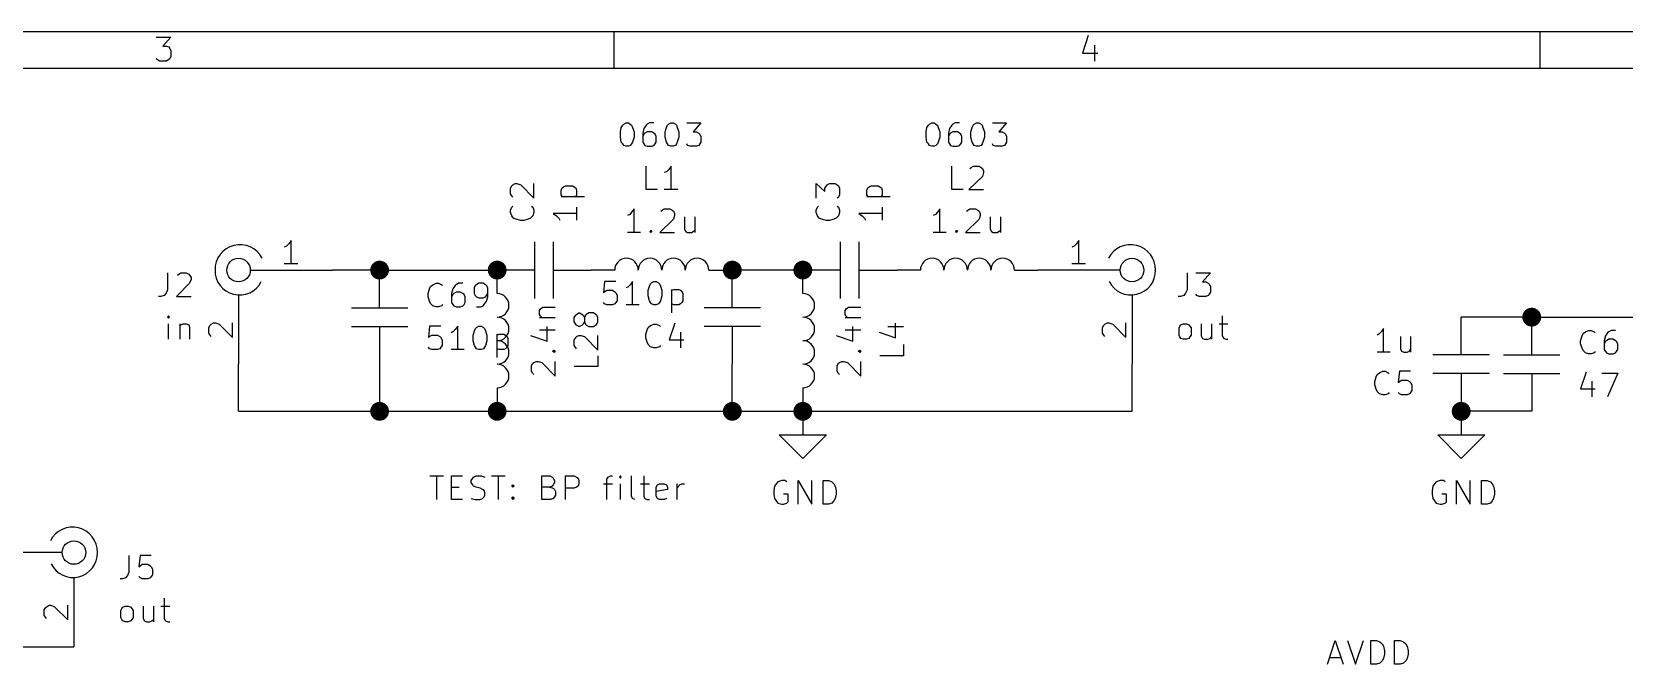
# Model space of a CAD drawing. Extents: x -2.2 to 11.3, y -7.9 to -0.4.
# Drawn here: x 5.06 to 8.447, y -1.737 to -0.394 of the extents above; entities that cross this region are included whole.
import ezdxf

# ---------------------------------------------------------------- set-up
doc = ezdxf.new("R2010")
doc.units = 0
doc.header["$MEASUREMENT"] = 0
for name, color, linetype in [('BLACK', 7, 'CONTINUOUS'), ('BLUE3', 171, 'CONTINUOUS'), ('CYAN2', 4, 'CONTINUOUS'), ('GREEN2', 3, 'CONTINUOUS'), ('RED2', 1, 'CONTINUOUS')]:
    doc.layers.add(name, color=color, linetype=linetype)

msp = doc.modelspace()

# ---------------------------------------------------------------- linework, layer by layer
at = {"layer": 'BLACK', "linetype": 'CONTINUOUS'}
for p, q in [((7.816, -1.737), (7.832, -1.687)), ((7.832, -1.687), (7.849, -1.737)), ((7.858, -1.687), (7.875, -1.737)), ((7.875, -1.737), (7.892, -1.687)), ((7.908, -1.737), (7.908, -1.687)), ((7.908, -1.687), (7.92, -1.687)), ((7.92, -1.687), (7.927, -1.69)), ((7.927, -1.69), (7.932, -1.694)), ((7.958, -1.737), (7.958, -1.687)), ((7.958, -1.687), (7.97, -1.687)), ((7.97, -1.687), (7.977, -1.69)), ((7.977, -1.69), (7.982, -1.694)), ((7.82, -1.723), (7.844, -1.723)), ((7.932, -1.694), (7.935, -1.699)), ((7.935, -1.725), (7.932, -1.73)), ((7.935, -1.699), (7.937, -1.709)), ((7.937, -1.716), (7.935, -1.725)), ((7.937, -1.709), (7.937, -1.716)), ((7.982, -1.694), (7.985, -1.699)), ((7.985, -1.725), (7.982, -1.73)), ((7.985, -1.699), (7.987, -1.709)), ((7.987, -1.716), (7.985, -1.725)), ((7.987, -1.709), (7.987, -1.716)), ((7.92, -1.737), (7.908, -1.737)), ((7.927, -1.735), (7.92, -1.737)), ((7.932, -1.73), (7.927, -1.735)), ((7.97, -1.737), (7.958, -1.737)), ((7.977, -1.735), (7.97, -1.737)), ((7.982, -1.73), (7.977, -1.735))]:
    msp.add_line(p, q, dxfattribs=at)
at = {"layer": 'BLUE3', "linetype": 'CONTINUOUS'}
for p, q in [((6.312, -0.606), (6.314, -0.597)), ((6.312, -0.618), (6.312, -0.606)), ((6.314, -0.597), (6.317, -0.592)), ((6.317, -0.592), (6.319, -0.59)), ((6.319, -0.59), (6.324, -0.587)), ((6.324, -0.587), (6.329, -0.587)), ((6.329, -0.587), (6.333, -0.59)), ((6.333, -0.59), (6.336, -0.592)), ((6.336, -0.592), (6.338, -0.597)), ((6.338, -0.597), (6.341, -0.606)), ((6.341, -0.606), (6.341, -0.618)), ((6.362, -0.599), (6.36, -0.609)), ((6.36, -0.609), (6.36, -0.628)), ((6.367, -0.592), (6.362, -0.599)), ((6.364, -0.609), (6.362, -0.611)), ((6.369, -0.606), (6.364, -0.609)), ((6.369, -0.59), (6.367, -0.592)), ((6.374, -0.587), (6.369, -0.59)), ((6.379, -0.606), (6.369, -0.606)), ((6.383, -0.587), (6.374, -0.587)), ((6.383, -0.609), (6.379, -0.606)), ((6.386, -0.611), (6.383, -0.609)), ((6.407, -0.606), (6.41, -0.597)), ((6.407, -0.618), (6.407, -0.606)), ((6.41, -0.597), (6.412, -0.592)), ((6.412, -0.592), (6.414, -0.59)), ((6.414, -0.59), (6.419, -0.587)), ((6.419, -0.587), (6.424, -0.587)), ((6.424, -0.587), (6.429, -0.59)), ((6.429, -0.59), (6.431, -0.592)), ((6.431, -0.592), (6.433, -0.597)), ((6.433, -0.597), (6.436, -0.606)), ((6.436, -0.606), (6.436, -0.618)), ((6.453, -0.587), (6.483, -0.587)), ((6.483, -0.587), (6.467, -0.606)), ((6.467, -0.606), (6.474, -0.606)), ((6.474, -0.606), (6.479, -0.609)), ((6.479, -0.609), (6.481, -0.611)), ((6.962, -0.606), (6.964, -0.597)), ((6.962, -0.618), (6.962, -0.606)), ((6.964, -0.597), (6.967, -0.592)), ((6.967, -0.592), (6.969, -0.59)), ((6.969, -0.59), (6.974, -0.587)), ((6.974, -0.587), (6.979, -0.587)), ((6.979, -0.587), (6.983, -0.59)), ((6.983, -0.59), (6.986, -0.592)), ((6.986, -0.592), (6.988, -0.597)), ((6.988, -0.597), (6.991, -0.606)), ((6.991, -0.606), (6.991, -0.618)), ((7.012, -0.599), (7.01, -0.609)), ((7.01, -0.609), (7.01, -0.628)), ((7.017, -0.592), (7.012, -0.599)), ((7.014, -0.609), (7.012, -0.611)), ((7.019, -0.606), (7.014, -0.609)), ((7.019, -0.59), (7.017, -0.592)), ((7.024, -0.587), (7.019, -0.59)), ((7.029, -0.606), (7.019, -0.606)), ((7.033, -0.587), (7.024, -0.587)), ((7.033, -0.609), (7.029, -0.606)), ((7.036, -0.611), (7.033, -0.609)), ((7.057, -0.606), (7.06, -0.597)), ((7.057, -0.618), (7.057, -0.606)), ((7.06, -0.597), (7.062, -0.592)), ((7.062, -0.592), (7.064, -0.59)), ((7.064, -0.59), (7.069, -0.587)), ((7.069, -0.587), (7.074, -0.587)), ((7.074, -0.587), (7.079, -0.59)), ((7.079, -0.59), (7.081, -0.592)), ((7.081, -0.592), (7.083, -0.597)), ((7.083, -0.597), (7.086, -0.606)), ((7.086, -0.606), (7.086, -0.618)), ((7.103, -0.587), (7.133, -0.587)), ((7.133, -0.587), (7.117, -0.606)), ((7.117, -0.606), (7.124, -0.606)), ((7.124, -0.606), (7.129, -0.609)), ((7.129, -0.609), (7.131, -0.611)), ((6.314, -0.628), (6.312, -0.618)), ((6.317, -0.632), (6.314, -0.628)), ((6.319, -0.635), (6.317, -0.632)), ((6.324, -0.637), (6.319, -0.635)), ((6.329, -0.637), (6.324, -0.637)), ((6.333, -0.635), (6.329, -0.637)), ((6.336, -0.632), (6.333, -0.635)), ((6.338, -0.628), (6.336, -0.632)), ((6.341, -0.618), (6.338, -0.628)), ((6.362, -0.611), (6.36, -0.616)), ((6.36, -0.628), (6.362, -0.632)), ((6.362, -0.632), (6.364, -0.635)), ((6.364, -0.635), (6.369, -0.637)), ((6.369, -0.637), (6.379, -0.637)), ((6.379, -0.637), (6.383, -0.635)), ((6.383, -0.635), (6.386, -0.632)), ((6.388, -0.616), (6.386, -0.611)), ((6.386, -0.632), (6.388, -0.628)), ((6.388, -0.628), (6.388, -0.616)), ((6.41, -0.628), (6.407, -0.618)), ((6.412, -0.632), (6.41, -0.628)), ((6.414, -0.635), (6.412, -0.632)), ((6.419, -0.637), (6.414, -0.635)), ((6.424, -0.637), (6.419, -0.637)), ((6.429, -0.635), (6.424, -0.637)), ((6.431, -0.632), (6.429, -0.635)), ((6.433, -0.628), (6.431, -0.632)), ((6.436, -0.618), (6.433, -0.628)), ((6.455, -0.635), (6.453, -0.632)), ((6.46, -0.637), (6.455, -0.635)), ((6.474, -0.637), (6.46, -0.637)), ((6.479, -0.635), (6.474, -0.637)), ((6.481, -0.632), (6.479, -0.635)), ((6.481, -0.611), (6.483, -0.616)), ((6.483, -0.628), (6.481, -0.632)), ((6.483, -0.616), (6.483, -0.628)), ((6.964, -0.628), (6.962, -0.618)), ((6.967, -0.632), (6.964, -0.628)), ((6.969, -0.635), (6.967, -0.632)), ((6.974, -0.637), (6.969, -0.635)), ((6.979, -0.637), (6.974, -0.637)), ((6.983, -0.635), (6.979, -0.637)), ((6.986, -0.632), (6.983, -0.635)), ((6.988, -0.628), (6.986, -0.632)), ((6.991, -0.618), (6.988, -0.628)), ((7.012, -0.611), (7.01, -0.616)), ((7.01, -0.628), (7.012, -0.632)), ((7.012, -0.632), (7.014, -0.635)), ((7.014, -0.635), (7.019, -0.637)), ((7.019, -0.637), (7.029, -0.637)), ((7.029, -0.637), (7.033, -0.635)), ((7.033, -0.635), (7.036, -0.632)), ((7.038, -0.616), (7.036, -0.611)), ((7.036, -0.632), (7.038, -0.628)), ((7.038, -0.628), (7.038, -0.616)), ((7.06, -0.628), (7.057, -0.618)), ((7.062, -0.632), (7.06, -0.628)), ((7.064, -0.635), (7.062, -0.632)), ((7.069, -0.637), (7.064, -0.635)), ((7.074, -0.637), (7.069, -0.637)), ((7.079, -0.635), (7.074, -0.637)), ((7.081, -0.632), (7.079, -0.635)), ((7.083, -0.628), (7.081, -0.632)), ((7.086, -0.618), (7.083, -0.628)), ((7.105, -0.635), (7.103, -0.632)), ((7.11, -0.637), (7.105, -0.635)), ((7.124, -0.637), (7.11, -0.637)), ((7.129, -0.635), (7.124, -0.637)), ((7.131, -0.632), (7.129, -0.635)), ((7.131, -0.611), (7.133, -0.616)), ((7.133, -0.628), (7.131, -0.632)), ((7.133, -0.616), (7.133, -0.628)), ((5.907, -1.337), (5.936, -1.337)), ((5.922, -1.387), (5.922, -1.337)), ((5.953, -1.387), (5.953, -1.337)), ((5.953, -1.337), (5.976, -1.337)), ((5.995, -1.347), (5.998, -1.342)), ((5.995, -1.351), (5.995, -1.347)), ((5.998, -1.356), (5.995, -1.351)), ((5.998, -1.342), (6, -1.34)), ((6, -1.34), (6.005, -1.337)), ((6.005, -1.337), (6.017, -1.337)), ((6.017, -1.337), (6.024, -1.34)), ((6.038, -1.337), (6.067, -1.337)), ((6.053, -1.387), (6.053, -1.337)), ((6.145, -1.387), (6.145, -1.337)), ((6.145, -1.337), (6.162, -1.337)), ((6.162, -1.337), (6.167, -1.34)), ((6.167, -1.34), (6.169, -1.342)), ((6.169, -1.342), (6.172, -1.347)), ((6.172, -1.351), (6.169, -1.356)), ((6.172, -1.347), (6.172, -1.351)), ((6.195, -1.387), (6.195, -1.337)), ((6.195, -1.337), (6.214, -1.337)), ((6.214, -1.337), (6.219, -1.34)), ((6.219, -1.34), (6.222, -1.342)), ((6.222, -1.342), (6.224, -1.347)), ((6.224, -1.354), (6.222, -1.359)), ((6.224, -1.347), (6.224, -1.354)), ((6.276, -1.354), (6.295, -1.354)), ((6.283, -1.344), (6.286, -1.34)), ((6.283, -1.387), (6.283, -1.344)), ((6.286, -1.34), (6.291, -1.337)), ((6.291, -1.337), (6.295, -1.337)), ((6.312, -1.337), (6.31, -1.34)), ((6.31, -1.34), (6.312, -1.342)), ((6.314, -1.34), (6.312, -1.337)), ((6.312, -1.337), (6.312, -1.342)), ((6.312, -1.342), (6.314, -1.34)), ((6.312, -1.387), (6.312, -1.354)), ((6.336, -1.38), (6.336, -1.337)), ((6.355, -1.354), (6.374, -1.354)), ((6.362, -1.337), (6.362, -1.38)), ((6.391, -1.356), (6.395, -1.354)), ((6.395, -1.354), (6.405, -1.354)), ((6.405, -1.354), (6.41, -1.356)), ((6.433, -1.387), (6.433, -1.354)), ((6.438, -1.356), (6.443, -1.354)), ((6.443, -1.354), (6.448, -1.354)), ((5.953, -1.361), (5.969, -1.361)), ((5.976, -1.387), (5.953, -1.387)), ((5.995, -1.385), (6.003, -1.387)), ((6, -1.359), (5.998, -1.356)), ((6.005, -1.361), (6, -1.359)), ((6.003, -1.387), (6.014, -1.387)), ((6.014, -1.363), (6.005, -1.361)), ((6.019, -1.366), (6.014, -1.363)), ((6.014, -1.387), (6.019, -1.385)), ((6.022, -1.368), (6.019, -1.366)), ((6.019, -1.385), (6.022, -1.382)), ((6.024, -1.373), (6.022, -1.368)), ((6.022, -1.382), (6.024, -1.378)), ((6.024, -1.378), (6.024, -1.373)), ((6.081, -1.359), (6.083, -1.356)), ((6.083, -1.361), (6.081, -1.359)), ((6.081, -1.385), (6.083, -1.382)), ((6.083, -1.387), (6.081, -1.385)), ((6.083, -1.356), (6.086, -1.359)), ((6.083, -1.356), (6.083, -1.361)), ((6.086, -1.359), (6.083, -1.361)), ((6.083, -1.382), (6.086, -1.385)), ((6.083, -1.382), (6.083, -1.387)), ((6.086, -1.385), (6.083, -1.387)), ((6.162, -1.361), (6.145, -1.361)), ((6.164, -1.387), (6.145, -1.387)), ((6.167, -1.359), (6.162, -1.361)), ((6.162, -1.361), (6.169, -1.363)), ((6.169, -1.385), (6.164, -1.387)), ((6.169, -1.356), (6.167, -1.359)), ((6.169, -1.363), (6.172, -1.366)), ((6.172, -1.382), (6.169, -1.385)), ((6.172, -1.366), (6.174, -1.37)), ((6.174, -1.378), (6.172, -1.382)), ((6.174, -1.37), (6.174, -1.378)), ((6.214, -1.363), (6.195, -1.363)), ((6.219, -1.361), (6.214, -1.363)), ((6.222, -1.359), (6.219, -1.361)), ((6.338, -1.385), (6.336, -1.38)), ((6.343, -1.387), (6.338, -1.385)), ((6.362, -1.38), (6.364, -1.385)), ((6.364, -1.385), (6.369, -1.387)), ((6.369, -1.387), (6.374, -1.387)), ((6.388, -1.361), (6.391, -1.356)), ((6.388, -1.38), (6.388, -1.361)), ((6.412, -1.366), (6.388, -1.37)), ((6.391, -1.385), (6.388, -1.38)), ((6.395, -1.387), (6.391, -1.385)), ((6.405, -1.387), (6.395, -1.387)), ((6.41, -1.385), (6.405, -1.387)), ((6.41, -1.356), (6.412, -1.361)), ((6.412, -1.361), (6.412, -1.366)), ((6.433, -1.363), (6.436, -1.359)), ((6.436, -1.359), (6.438, -1.356))]:
    msp.add_line(p, q, dxfattribs=at)
at = {"layer": 'CYAN2', "linetype": 'CONTINUOUS'}
for p, q in [((6.367, -0.729), (6.367, -0.679)), ((6.41, -0.691), (6.405, -0.693)), ((6.415, -0.686), (6.41, -0.691)), ((6.42, -0.679), (6.415, -0.686)), ((6.42, -0.729), (6.42, -0.679)), ((7.017, -0.729), (7.017, -0.679)), ((7.082, -0.701), (7.053, -0.729)), ((7.055, -0.684), (7.058, -0.682)), ((7.058, -0.682), (7.063, -0.679)), ((7.063, -0.679), (7.075, -0.679)), ((7.075, -0.679), (7.079, -0.682)), ((7.079, -0.682), (7.082, -0.684)), ((7.082, -0.684), (7.084, -0.689)), ((7.084, -0.693), (7.082, -0.701)), ((7.084, -0.689), (7.084, -0.693)), ((6.078, -0.726), (6.081, -0.721)), ((6.078, -0.738), (6.078, -0.726)), ((6.081, -0.742), (6.078, -0.738)), ((6.081, -0.721), (6.083, -0.719)), ((6.083, -0.745), (6.081, -0.742)), ((6.083, -0.719), (6.088, -0.716)), ((6.088, -0.716), (6.092, -0.716)), ((6.092, -0.716), (6.1, -0.719)), ((6.1, -0.719), (6.128, -0.747)), ((6.128, -0.747), (6.128, -0.716)), ((6.186, -0.73), (6.188, -0.725)), ((6.186, -0.74), (6.186, -0.73)), ((6.188, -0.744), (6.186, -0.74)), ((6.186, -0.744), (6.236, -0.744)), ((6.188, -0.725), (6.191, -0.723)), ((6.191, -0.723), (6.195, -0.721)), ((6.195, -0.721), (6.21, -0.721)), ((6.21, -0.721), (6.214, -0.723)), ((6.214, -0.723), (6.217, -0.725)), ((6.217, -0.725), (6.219, -0.73)), ((6.219, -0.74), (6.217, -0.744)), ((6.219, -0.73), (6.219, -0.74)), ((6.391, -0.729), (6.367, -0.729)), ((6.434, -0.729), (6.405, -0.729)), ((6.728, -0.747), (6.728, -0.716)), ((6.728, -0.716), (6.747, -0.733)), ((6.747, -0.726), (6.75, -0.721)), ((6.747, -0.733), (6.747, -0.726)), ((6.75, -0.721), (6.752, -0.719)), ((6.752, -0.719), (6.757, -0.716)), ((6.757, -0.716), (6.769, -0.716)), ((6.769, -0.716), (6.773, -0.719)), ((6.773, -0.719), (6.776, -0.721)), ((6.776, -0.721), (6.778, -0.726)), ((6.778, -0.74), (6.776, -0.745)), ((6.778, -0.726), (6.778, -0.74)), ((6.836, -0.73), (6.838, -0.725)), ((6.836, -0.74), (6.836, -0.73)), ((6.838, -0.744), (6.836, -0.74)), ((6.836, -0.744), (6.886, -0.744)), ((6.838, -0.725), (6.841, -0.723)), ((6.841, -0.723), (6.845, -0.721)), ((6.845, -0.721), (6.86, -0.721)), ((6.86, -0.721), (6.864, -0.723)), ((6.864, -0.723), (6.867, -0.725)), ((6.867, -0.725), (6.869, -0.73)), ((6.869, -0.74), (6.867, -0.744)), ((6.869, -0.73), (6.869, -0.74)), ((7.041, -0.729), (7.017, -0.729)), ((7.053, -0.729), (7.084, -0.729)), ((6.078, -0.773), (6.081, -0.766)), ((6.078, -0.778), (6.078, -0.773)), ((6.081, -0.785), (6.078, -0.778)), ((6.081, -0.766), (6.083, -0.764)), ((6.123, -0.764), (6.126, -0.766)), ((6.126, -0.766), (6.128, -0.773)), ((6.128, -0.778), (6.126, -0.785)), ((6.128, -0.773), (6.128, -0.778)), ((6.219, -0.766), (6.219, -0.794)), ((6.336, -0.777), (6.332, -0.782)), ((6.341, -0.77), (6.336, -0.777)), ((6.341, -0.82), (6.341, -0.77)), ((6.398, -0.775), (6.401, -0.773)), ((6.401, -0.773), (6.405, -0.77)), ((6.405, -0.77), (6.417, -0.77)), ((6.417, -0.77), (6.422, -0.773)), ((6.422, -0.773), (6.425, -0.775)), ((6.425, -0.775), (6.427, -0.78)), ((6.728, -0.773), (6.731, -0.766)), ((6.728, -0.778), (6.728, -0.773)), ((6.731, -0.785), (6.728, -0.778)), ((6.731, -0.766), (6.733, -0.764)), ((6.776, -0.745), (6.773, -0.747)), ((6.773, -0.764), (6.776, -0.766)), ((6.776, -0.766), (6.778, -0.773)), ((6.778, -0.778), (6.776, -0.785)), ((6.778, -0.773), (6.778, -0.778)), ((6.869, -0.766), (6.869, -0.794)), ((6.986, -0.777), (6.982, -0.782)), ((6.991, -0.77), (6.986, -0.777)), ((6.991, -0.82), (6.991, -0.77)), ((7.048, -0.775), (7.051, -0.773)), ((7.051, -0.773), (7.055, -0.77)), ((7.055, -0.77), (7.067, -0.77)), ((7.067, -0.77), (7.072, -0.773)), ((7.072, -0.773), (7.075, -0.775)), ((7.075, -0.775), (7.077, -0.78)), ((6.085, -0.79), (6.081, -0.785)), ((6.09, -0.792), (6.085, -0.79)), ((6.1, -0.795), (6.09, -0.792)), ((6.107, -0.795), (6.1, -0.795)), ((6.116, -0.792), (6.107, -0.795)), ((6.121, -0.79), (6.116, -0.792)), ((6.126, -0.785), (6.121, -0.79)), ((6.219, -0.78), (6.169, -0.78)), ((6.169, -0.78), (6.176, -0.785)), ((6.176, -0.785), (6.181, -0.79)), ((6.181, -0.79), (6.183, -0.794)), ((6.332, -0.782), (6.327, -0.784)), ((6.425, -0.792), (6.396, -0.82)), ((6.427, -0.784), (6.425, -0.792)), ((6.427, -0.78), (6.427, -0.784)), ((6.448, -0.787), (6.448, -0.813)), ((6.47, -0.787), (6.47, -0.82)), ((6.735, -0.79), (6.731, -0.785)), ((6.74, -0.792), (6.735, -0.79)), ((6.75, -0.795), (6.74, -0.792)), ((6.757, -0.795), (6.75, -0.795)), ((6.766, -0.792), (6.757, -0.795)), ((6.771, -0.79), (6.766, -0.792)), ((6.776, -0.785), (6.771, -0.79)), ((6.869, -0.78), (6.819, -0.78)), ((6.819, -0.78), (6.826, -0.785)), ((6.826, -0.785), (6.831, -0.79)), ((6.831, -0.79), (6.833, -0.794)), ((6.982, -0.782), (6.977, -0.784)), ((7.075, -0.792), (7.046, -0.82)), ((7.077, -0.784), (7.075, -0.792)), ((7.077, -0.78), (7.077, -0.784)), ((7.098, -0.787), (7.098, -0.813)), ((7.12, -0.787), (7.12, -0.82)), ((6.355, -0.82), (6.327, -0.82)), ((6.375, -0.818), (6.377, -0.815)), ((6.377, -0.82), (6.375, -0.818)), ((6.377, -0.815), (6.379, -0.818)), ((6.377, -0.815), (6.377, -0.82)), ((6.379, -0.818), (6.377, -0.82)), ((6.396, -0.82), (6.427, -0.82)), ((6.448, -0.813), (6.451, -0.818)), ((6.451, -0.818), (6.455, -0.82)), ((6.455, -0.82), (6.463, -0.82)), ((6.463, -0.82), (6.467, -0.818)), ((6.467, -0.818), (6.47, -0.815)), ((7.005, -0.82), (6.977, -0.82)), ((7.025, -0.818), (7.027, -0.815)), ((7.027, -0.82), (7.025, -0.818)), ((7.027, -0.815), (7.029, -0.818)), ((7.027, -0.815), (7.027, -0.82)), ((7.029, -0.818), (7.027, -0.82)), ((7.046, -0.82), (7.077, -0.82)), ((7.098, -0.813), (7.101, -0.818)), ((7.101, -0.818), (7.105, -0.82)), ((7.105, -0.82), (7.113, -0.82)), ((7.113, -0.82), (7.117, -0.818)), ((7.117, -0.818), (7.12, -0.815)), ((5.349, -0.906), (5.349, -0.942)), ((5.37, -0.911), (5.373, -0.909)), ((5.373, -0.909), (5.377, -0.906)), ((5.377, -0.906), (5.389, -0.906)), ((5.389, -0.906), (5.394, -0.909)), ((5.394, -0.909), (5.396, -0.911)), ((5.396, -0.911), (5.399, -0.916)), ((7.517, -0.906), (7.517, -0.942)), ((7.536, -0.906), (7.567, -0.906)), ((7.567, -0.906), (7.55, -0.925)), ((5.349, -0.942), (5.346, -0.949)), ((5.396, -0.928), (5.368, -0.956)), ((5.399, -0.92), (5.396, -0.928)), ((5.399, -0.916), (5.399, -0.92)), ((5.903, -0.95), (5.906, -0.94)), ((5.906, -0.94), (5.908, -0.935)), ((5.908, -0.935), (5.913, -0.931)), ((5.913, -0.931), (5.92, -0.928)), ((5.92, -0.928), (5.925, -0.928)), ((5.925, -0.928), (5.932, -0.931)), ((5.932, -0.931), (5.934, -0.933)), ((5.956, -0.94), (5.953, -0.95)), ((5.961, -0.933), (5.956, -0.94)), ((5.963, -0.947), (5.958, -0.95)), ((5.963, -0.931), (5.961, -0.933)), ((5.968, -0.928), (5.963, -0.931)), ((5.972, -0.947), (5.963, -0.947)), ((5.977, -0.928), (5.968, -0.928)), ((5.977, -0.95), (5.972, -0.947)), ((6.003, -0.933), (6.001, -0.938)), ((6.001, -0.938), (6.001, -0.95)), ((6.006, -0.931), (6.003, -0.933)), ((6.011, -0.928), (6.006, -0.931)), ((6.02, -0.928), (6.011, -0.928)), ((6.025, -0.931), (6.02, -0.928)), ((6.027, -0.933), (6.025, -0.931)), ((6.03, -0.938), (6.027, -0.933)), ((6.03, -0.957), (6.03, -0.938)), ((6.278, -0.924), (6.276, -0.948)), ((6.276, -0.948), (6.278, -0.946)), ((6.302, -0.924), (6.278, -0.924)), ((6.278, -0.946), (6.283, -0.943)), ((6.283, -0.943), (6.295, -0.943)), ((6.295, -0.943), (6.3, -0.946)), ((6.3, -0.946), (6.302, -0.948)), ((6.302, -0.948), (6.305, -0.953)), ((6.328, -0.936), (6.324, -0.938)), ((6.333, -0.931), (6.328, -0.936)), ((6.338, -0.924), (6.333, -0.931)), ((6.338, -0.974), (6.338, -0.924)), ((6.371, -0.943), (6.374, -0.934)), ((6.371, -0.955), (6.371, -0.943)), ((6.374, -0.934), (6.376, -0.929)), ((6.376, -0.929), (6.378, -0.927)), ((6.378, -0.927), (6.383, -0.924)), ((6.383, -0.924), (6.388, -0.924)), ((6.388, -0.924), (6.393, -0.927)), ((6.393, -0.927), (6.395, -0.929)), ((6.395, -0.929), (6.397, -0.934)), ((6.397, -0.934), (6.4, -0.943)), ((6.4, -0.943), (6.4, -0.955)), ((6.421, -0.941), (6.421, -0.991)), ((6.421, -0.943), (6.426, -0.941)), ((6.426, -0.941), (6.436, -0.941)), ((6.436, -0.941), (6.44, -0.943)), ((6.44, -0.943), (6.443, -0.946)), ((6.443, -0.946), (6.445, -0.95)), ((7.517, -0.942), (7.514, -0.949)), ((7.55, -0.925), (7.557, -0.925)), ((7.557, -0.925), (7.562, -0.928)), ((7.562, -0.928), (7.564, -0.93)), ((7.564, -0.93), (7.567, -0.935)), ((7.567, -0.947), (7.564, -0.951)), ((7.567, -0.935), (7.567, -0.947)), ((5.335, -0.956), (5.33, -0.956)), ((5.342, -0.954), (5.335, -0.956)), ((5.346, -0.949), (5.342, -0.954)), ((5.368, -0.956), (5.399, -0.956)), ((5.903, -0.957), (5.903, -0.95)), ((5.906, -0.966), (5.903, -0.957)), ((5.908, -0.971), (5.906, -0.966)), ((5.913, -0.976), (5.908, -0.971)), ((5.92, -0.978), (5.913, -0.976)), ((5.925, -0.978), (5.92, -0.978)), ((5.932, -0.976), (5.925, -0.978)), ((5.934, -0.973), (5.932, -0.976)), ((5.953, -0.95), (5.953, -0.969)), ((5.956, -0.952), (5.953, -0.957)), ((5.953, -0.969), (5.956, -0.973)), ((5.958, -0.95), (5.956, -0.952)), ((5.956, -0.973), (5.958, -0.976)), ((5.958, -0.976), (5.963, -0.978)), ((5.963, -0.978), (5.972, -0.978)), ((5.972, -0.978), (5.977, -0.976)), ((5.98, -0.952), (5.977, -0.95)), ((5.977, -0.976), (5.98, -0.973)), ((5.982, -0.957), (5.98, -0.952)), ((5.98, -0.973), (5.982, -0.969)), ((5.982, -0.969), (5.982, -0.957)), ((6.001, -0.95), (6.003, -0.954)), ((6.003, -0.954), (6.006, -0.957)), ((6.006, -0.957), (6.011, -0.959)), ((6.006, -0.978), (6.015, -0.978)), ((6.011, -0.959), (6.02, -0.959)), ((6.015, -0.978), (6.02, -0.976)), ((6.02, -0.959), (6.025, -0.957)), ((6.02, -0.976), (6.022, -0.973)), ((6.022, -0.973), (6.027, -0.966)), ((6.025, -0.957), (6.027, -0.954)), ((6.027, -0.954), (6.03, -0.95)), ((6.027, -0.966), (6.03, -0.957)), ((6.142, -0.982), (6.147, -0.979)), ((6.147, -0.979), (6.173, -0.979)), ((6.278, -0.972), (6.276, -0.969)), ((6.283, -0.974), (6.278, -0.972)), ((6.295, -0.974), (6.283, -0.974)), ((6.3, -0.972), (6.295, -0.974)), ((6.302, -0.969), (6.3, -0.972)), ((6.305, -0.965), (6.302, -0.969)), ((6.305, -0.953), (6.305, -0.965)), ((6.352, -0.974), (6.324, -0.974)), ((6.374, -0.965), (6.371, -0.955)), ((6.376, -0.969), (6.374, -0.965)), ((6.378, -0.972), (6.376, -0.969)), ((6.383, -0.974), (6.378, -0.972)), ((6.388, -0.974), (6.383, -0.974)), ((6.393, -0.972), (6.388, -0.974)), ((6.395, -0.969), (6.393, -0.972)), ((6.397, -0.965), (6.395, -0.969)), ((6.4, -0.955), (6.397, -0.965)), ((6.426, -0.974), (6.421, -0.972)), ((6.436, -0.974), (6.426, -0.974)), ((6.44, -0.972), (6.436, -0.974)), ((6.443, -0.969), (6.44, -0.972)), ((6.445, -0.965), (6.443, -0.969)), ((6.445, -0.95), (6.445, -0.965)), ((6.792, -0.982), (6.797, -0.979)), ((6.797, -0.979), (6.823, -0.979)), ((7.503, -0.956), (7.498, -0.956)), ((7.51, -0.954), (7.503, -0.956)), ((7.514, -0.949), (7.51, -0.954)), ((7.538, -0.954), (7.536, -0.951)), ((7.543, -0.956), (7.538, -0.954)), ((7.557, -0.956), (7.543, -0.956)), ((7.562, -0.954), (7.557, -0.956)), ((7.564, -0.951), (7.562, -0.954)), ((5.351, -0.997), (5.349, -1)), ((5.349, -1), (5.351, -1.002)), ((5.353, -1), (5.351, -0.997)), ((5.351, -0.997), (5.351, -1.002)), ((5.351, -1.002), (5.353, -1)), ((5.351, -1.047), (5.351, -1.014)), ((5.375, -1.014), (5.375, -1.047)), ((5.377, -1.016), (5.382, -1.014)), ((5.382, -1.014), (5.389, -1.014)), ((5.389, -1.014), (5.394, -1.016)), ((6.14, -0.986), (6.142, -0.982)), ((6.14, -0.994), (6.14, -0.986)), ((6.142, -0.998), (6.14, -0.994)), ((6.14, -1.001), (6.173, -1.001)), ((6.145, -1.001), (6.142, -0.998)), ((6.214, -1.001), (6.217, -0.996)), ((6.214, -1.01), (6.214, -1.001)), ((6.217, -1.015), (6.214, -1.01)), ((6.217, -0.996), (6.219, -0.994)), ((6.219, -1.017), (6.217, -1.015)), ((6.219, -0.994), (6.224, -0.991)), ((6.224, -0.991), (6.226, -0.991)), ((6.226, -0.991), (6.231, -0.994)), ((6.231, -0.994), (6.233, -0.996)), ((6.233, -1.015), (6.231, -1.017)), ((6.233, -0.996), (6.236, -1.001)), ((6.236, -1.01), (6.233, -1.015)), ((6.238, -0.996), (6.236, -1.001)), ((6.236, -1.001), (6.236, -1.01)), ((6.236, -1.01), (6.238, -1.015)), ((6.24, -0.994), (6.238, -0.996)), ((6.238, -1.015), (6.24, -1.017)), ((6.245, -0.991), (6.24, -0.994)), ((6.255, -0.991), (6.245, -0.991)), ((6.259, -0.994), (6.255, -0.991)), ((6.262, -0.996), (6.259, -0.994)), ((6.259, -1.017), (6.262, -1.015)), ((6.264, -1.001), (6.262, -0.996)), ((6.262, -1.015), (6.264, -1.01)), ((6.264, -1.01), (6.264, -1.001)), ((6.376, -1.018), (6.383, -1.015)), ((6.383, -1.015), (6.388, -1.015)), ((6.388, -1.015), (6.395, -1.018)), ((6.428, -1.013), (6.416, -1.048)), ((6.79, -0.986), (6.792, -0.982)), ((6.79, -0.994), (6.79, -0.986)), ((6.792, -0.998), (6.79, -0.994)), ((6.79, -1.001), (6.823, -1.001)), ((6.795, -1.001), (6.792, -0.998)), ((6.897, -1.044), (6.897, -1.013)), ((7.504, -1.016), (7.509, -1.014)), ((7.509, -1.014), (7.516, -1.014)), ((7.516, -1.014), (7.521, -1.016)), ((7.547, -1.014), (7.547, -1.04)), ((7.569, -1.014), (7.569, -1.047)), ((7.585, -1.014), (7.604, -1.014)), ((7.592, -0.997), (7.592, -1.04)), ((5.375, -1.019), (5.377, -1.016)), ((5.394, -1.016), (5.396, -1.021)), ((5.396, -1.021), (5.396, -1.047)), ((5.906, -1.019), (5.904, -1.043)), ((5.904, -1.043), (5.906, -1.041)), ((5.93, -1.019), (5.906, -1.019)), ((5.906, -1.041), (5.911, -1.038)), ((5.911, -1.038), (5.923, -1.038)), ((5.923, -1.038), (5.928, -1.041)), ((5.928, -1.041), (5.93, -1.043)), ((5.93, -1.043), (5.933, -1.048)), ((5.933, -1.048), (5.933, -1.06)), ((5.956, -1.031), (5.952, -1.033)), ((5.961, -1.026), (5.956, -1.031)), ((5.966, -1.019), (5.961, -1.026)), ((5.966, -1.069), (5.966, -1.019)), ((5.999, -1.038), (6.002, -1.029)), ((5.999, -1.05), (5.999, -1.038)), ((6.002, -1.029), (6.004, -1.024)), ((6.004, -1.024), (6.006, -1.022)), ((6.006, -1.022), (6.011, -1.019)), ((6.011, -1.019), (6.016, -1.019)), ((6.016, -1.019), (6.021, -1.022)), ((6.021, -1.022), (6.023, -1.024)), ((6.023, -1.024), (6.025, -1.029)), ((6.025, -1.029), (6.028, -1.038)), ((6.028, -1.038), (6.028, -1.05)), ((6.049, -1.036), (6.049, -1.086)), ((6.049, -1.038), (6.054, -1.036)), ((6.054, -1.036), (6.064, -1.036)), ((6.064, -1.036), (6.068, -1.038)), ((6.068, -1.038), (6.071, -1.041)), ((6.071, -1.041), (6.073, -1.045)), ((6.073, -1.045), (6.073, -1.06)), ((6.121, -1.039), (6.156, -1.051)), ((6.14, -1.027), (6.173, -1.027)), ((6.156, -1.051), (6.156, -1.02)), ((6.214, -1.048), (6.217, -1.044)), ((6.214, -1.06), (6.214, -1.048)), ((6.217, -1.044), (6.219, -1.041)), ((6.224, -1.02), (6.219, -1.017)), ((6.219, -1.041), (6.224, -1.039)), ((6.226, -1.02), (6.224, -1.02)), ((6.224, -1.039), (6.228, -1.039)), ((6.231, -1.017), (6.226, -1.02)), ((6.228, -1.039), (6.236, -1.041)), ((6.236, -1.041), (6.264, -1.07)), ((6.24, -1.017), (6.245, -1.02)), ((6.245, -1.02), (6.255, -1.02)), ((6.255, -1.02), (6.259, -1.017)), ((6.264, -1.07), (6.264, -1.039)), ((6.366, -1.037), (6.369, -1.027)), ((6.366, -1.044), (6.366, -1.037)), ((6.369, -1.053), (6.366, -1.044)), ((6.369, -1.027), (6.371, -1.022)), ((6.371, -1.022), (6.376, -1.018)), ((6.395, -1.018), (6.397, -1.02)), ((6.416, -1.048), (6.447, -1.048)), ((6.44, -1.032), (6.44, -1.065)), ((6.771, -1.039), (6.806, -1.051)), ((6.79, -1.027), (6.823, -1.027)), ((6.806, -1.051), (6.806, -1.02)), ((6.862, -1.032), (6.897, -1.044)), ((6.881, -1.02), (6.914, -1.02)), ((7.5, -1.023), (7.502, -1.019)), ((7.5, -1.038), (7.5, -1.023)), ((7.502, -1.042), (7.5, -1.038)), ((7.502, -1.019), (7.504, -1.016)), ((7.504, -1.045), (7.502, -1.042)), ((7.509, -1.047), (7.504, -1.045)), ((7.516, -1.047), (7.509, -1.047)), ((7.521, -1.045), (7.516, -1.047)), ((7.521, -1.016), (7.523, -1.019)), ((7.523, -1.042), (7.521, -1.045)), ((7.523, -1.019), (7.526, -1.023)), ((7.526, -1.038), (7.523, -1.042)), ((7.526, -1.023), (7.526, -1.038)), ((7.547, -1.04), (7.55, -1.045)), ((7.55, -1.045), (7.554, -1.047)), ((7.554, -1.047), (7.561, -1.047)), ((7.561, -1.047), (7.566, -1.045)), ((7.566, -1.045), (7.569, -1.042)), ((7.592, -1.04), (7.595, -1.045)), ((7.595, -1.045), (7.6, -1.047)), ((7.6, -1.047), (7.604, -1.047)), ((7.925, -1.036), (7.921, -1.038)), ((7.93, -1.031), (7.925, -1.036)), ((7.935, -1.024), (7.93, -1.031)), ((7.935, -1.074), (7.935, -1.024)), ((7.971, -1.041), (7.971, -1.067)), ((7.992, -1.041), (7.992, -1.074)), ((8.354, -1.05), (8.357, -1.04)), ((8.357, -1.04), (8.359, -1.035)), ((8.359, -1.035), (8.364, -1.031)), ((8.364, -1.031), (8.371, -1.028)), ((8.371, -1.028), (8.376, -1.028)), ((8.376, -1.028), (8.383, -1.031)), ((8.383, -1.031), (8.385, -1.033)), ((8.407, -1.04), (8.404, -1.05)), ((8.411, -1.033), (8.407, -1.04)), ((8.414, -1.047), (8.409, -1.05)), ((8.414, -1.031), (8.411, -1.033)), ((8.419, -1.028), (8.414, -1.031)), ((8.423, -1.047), (8.414, -1.047)), ((8.428, -1.028), (8.419, -1.028)), ((8.428, -1.05), (8.423, -1.047)), ((5.906, -1.067), (5.904, -1.064)), ((5.911, -1.069), (5.906, -1.067)), ((5.923, -1.069), (5.911, -1.069)), ((5.928, -1.067), (5.923, -1.069)), ((5.93, -1.064), (5.928, -1.067)), ((5.933, -1.06), (5.93, -1.064)), ((5.98, -1.069), (5.952, -1.069)), ((6.002, -1.06), (5.999, -1.05)), ((6.004, -1.064), (6.002, -1.06)), ((6.006, -1.067), (6.004, -1.064)), ((6.011, -1.069), (6.006, -1.067)), ((6.016, -1.069), (6.011, -1.069)), ((6.021, -1.067), (6.016, -1.069)), ((6.023, -1.064), (6.021, -1.067)), ((6.025, -1.06), (6.023, -1.064)), ((6.028, -1.05), (6.025, -1.06)), ((6.054, -1.069), (6.049, -1.067)), ((6.064, -1.069), (6.054, -1.069)), ((6.068, -1.067), (6.064, -1.069)), ((6.071, -1.064), (6.068, -1.067)), ((6.073, -1.06), (6.071, -1.064)), ((6.168, -1.072), (6.171, -1.07)), ((6.171, -1.075), (6.168, -1.072)), ((6.168, -1.072), (6.173, -1.072)), ((6.171, -1.07), (6.173, -1.072)), ((6.173, -1.072), (6.171, -1.075)), ((6.217, -1.065), (6.214, -1.06)), ((6.219, -1.067), (6.217, -1.065)), ((6.264, -1.082), (6.264, -1.105)), ((6.371, -1.058), (6.369, -1.053)), ((6.376, -1.063), (6.371, -1.058)), ((6.383, -1.065), (6.376, -1.063)), ((6.388, -1.065), (6.383, -1.065)), ((6.395, -1.063), (6.388, -1.065)), ((6.397, -1.06), (6.395, -1.063)), ((6.818, -1.072), (6.821, -1.07)), ((6.821, -1.075), (6.818, -1.072)), ((6.818, -1.072), (6.823, -1.072)), ((6.821, -1.07), (6.823, -1.072)), ((6.823, -1.072), (6.821, -1.075)), ((6.914, -1.082), (6.864, -1.082)), ((6.914, -1.058), (6.914, -1.082)), ((7.949, -1.074), (7.921, -1.074)), ((7.971, -1.067), (7.973, -1.072)), ((7.973, -1.072), (7.978, -1.074)), ((7.978, -1.074), (7.985, -1.074)), ((7.985, -1.074), (7.99, -1.072)), ((7.99, -1.072), (7.992, -1.069)), ((8.354, -1.057), (8.354, -1.05)), ((8.357, -1.066), (8.354, -1.057)), ((8.359, -1.071), (8.357, -1.066)), ((8.364, -1.076), (8.359, -1.071)), ((8.371, -1.078), (8.364, -1.076)), ((8.376, -1.078), (8.371, -1.078)), ((8.383, -1.076), (8.376, -1.078)), ((8.385, -1.073), (8.383, -1.076)), ((8.404, -1.05), (8.404, -1.069)), ((8.407, -1.052), (8.404, -1.057)), ((8.404, -1.069), (8.407, -1.073)), ((8.409, -1.05), (8.407, -1.052)), ((8.407, -1.073), (8.409, -1.076)), ((8.409, -1.076), (8.414, -1.078)), ((8.414, -1.078), (8.423, -1.078)), ((8.423, -1.078), (8.428, -1.076)), ((8.43, -1.052), (8.428, -1.05)), ((8.428, -1.076), (8.43, -1.073)), ((8.433, -1.057), (8.43, -1.052)), ((8.43, -1.073), (8.433, -1.069)), ((8.433, -1.069), (8.433, -1.057)), ((6.123, -1.103), (6.126, -1.098)), ((6.123, -1.115), (6.123, -1.103)), ((6.126, -1.12), (6.123, -1.115)), ((6.126, -1.098), (6.128, -1.096)), ((6.128, -1.096), (6.133, -1.094)), ((6.133, -1.094), (6.137, -1.094)), ((6.137, -1.094), (6.145, -1.096)), ((6.145, -1.096), (6.173, -1.125)), ((6.173, -1.125), (6.173, -1.094)), ((6.264, -1.105), (6.214, -1.105)), ((6.773, -1.103), (6.776, -1.098)), ((6.773, -1.115), (6.773, -1.103)), ((6.776, -1.12), (6.773, -1.115)), ((6.776, -1.098), (6.778, -1.096)), ((6.778, -1.096), (6.783, -1.094)), ((6.783, -1.094), (6.787, -1.094)), ((6.787, -1.094), (6.795, -1.096)), ((6.795, -1.096), (6.823, -1.125)), ((6.823, -1.125), (6.823, -1.094)), ((7.926, -1.118), (7.933, -1.115)), ((7.933, -1.115), (7.938, -1.115)), ((7.938, -1.115), (7.945, -1.118)), ((7.969, -1.115), (7.966, -1.139)), ((7.992, -1.115), (7.969, -1.115)), ((8.366, -1.117), (8.354, -1.152)), ((6.128, -1.122), (6.126, -1.12)), ((6.778, -1.122), (6.776, -1.12)), ((7.916, -1.137), (7.919, -1.127)), ((7.916, -1.144), (7.916, -1.137)), ((7.919, -1.153), (7.916, -1.144)), ((7.919, -1.127), (7.921, -1.122)), ((7.921, -1.122), (7.926, -1.118)), ((7.945, -1.118), (7.947, -1.12)), ((7.966, -1.139), (7.969, -1.137)), ((7.969, -1.137), (7.973, -1.134)), ((7.973, -1.134), (7.985, -1.134)), ((7.985, -1.134), (7.99, -1.137)), ((7.99, -1.137), (7.992, -1.139)), ((7.992, -1.139), (7.995, -1.144)), ((7.995, -1.144), (7.995, -1.156)), ((8.378, -1.136), (8.378, -1.169)), ((8.399, -1.119), (8.433, -1.119)), ((8.433, -1.119), (8.411, -1.169)), ((7.921, -1.158), (7.919, -1.153)), ((7.926, -1.163), (7.921, -1.158)), ((7.933, -1.165), (7.926, -1.163)), ((7.938, -1.165), (7.933, -1.165)), ((7.945, -1.163), (7.938, -1.165)), ((7.947, -1.16), (7.945, -1.163)), ((7.969, -1.163), (7.966, -1.16)), ((7.973, -1.165), (7.969, -1.163)), ((7.985, -1.165), (7.973, -1.165)), ((7.99, -1.163), (7.985, -1.165)), ((7.992, -1.16), (7.99, -1.163)), ((7.995, -1.156), (7.992, -1.16)), ((8.354, -1.152), (8.385, -1.152)), ((6.643, -1.354), (6.64, -1.359)), ((6.647, -1.35), (6.643, -1.354)), ((6.655, -1.347), (6.647, -1.35)), ((6.662, -1.347), (6.655, -1.347)), ((6.666, -1.35), (6.662, -1.347)), ((6.69, -1.397), (6.69, -1.347)), ((6.69, -1.347), (6.719, -1.397)), ((6.719, -1.397), (6.719, -1.347)), ((6.743, -1.397), (6.743, -1.347)), ((6.743, -1.347), (6.755, -1.347)), ((6.755, -1.347), (6.762, -1.35)), ((6.762, -1.35), (6.766, -1.354)), ((6.766, -1.354), (6.769, -1.359)), ((8.043, -1.354), (8.04, -1.359)), ((8.047, -1.35), (8.043, -1.354)), ((8.055, -1.347), (8.047, -1.35)), ((8.062, -1.347), (8.055, -1.347)), ((8.066, -1.35), (8.062, -1.347)), ((8.09, -1.397), (8.09, -1.347)), ((8.09, -1.347), (8.119, -1.397)), ((8.119, -1.397), (8.119, -1.347)), ((8.143, -1.397), (8.143, -1.347)), ((8.143, -1.347), (8.155, -1.347)), ((8.155, -1.347), (8.162, -1.35)), ((8.162, -1.35), (8.166, -1.354)), ((8.166, -1.354), (8.169, -1.359)), ((6.64, -1.359), (6.638, -1.369)), ((6.638, -1.369), (6.638, -1.376)), ((6.638, -1.376), (6.64, -1.385)), ((6.64, -1.385), (6.643, -1.39)), ((6.669, -1.376), (6.659, -1.376)), ((6.669, -1.392), (6.669, -1.376)), ((6.769, -1.385), (6.766, -1.39)), ((6.769, -1.359), (6.771, -1.369)), ((6.771, -1.376), (6.769, -1.385)), ((6.771, -1.369), (6.771, -1.376)), ((8.04, -1.359), (8.038, -1.369)), ((8.038, -1.369), (8.038, -1.376)), ((8.038, -1.376), (8.04, -1.385)), ((8.04, -1.385), (8.043, -1.39)), ((8.069, -1.376), (8.059, -1.376)), ((8.069, -1.392), (8.069, -1.376)), ((8.169, -1.385), (8.166, -1.39)), ((8.169, -1.359), (8.171, -1.369)), ((8.171, -1.376), (8.169, -1.385)), ((8.171, -1.369), (8.171, -1.376)), ((6.643, -1.39), (6.647, -1.395)), ((6.647, -1.395), (6.655, -1.397)), ((6.655, -1.397), (6.659, -1.397)), ((6.659, -1.397), (6.666, -1.395)), ((6.666, -1.395), (6.669, -1.392)), ((6.755, -1.397), (6.743, -1.397)), ((6.762, -1.395), (6.755, -1.397)), ((6.766, -1.39), (6.762, -1.395)), ((8.043, -1.39), (8.047, -1.395)), ((8.047, -1.395), (8.055, -1.397)), ((8.055, -1.397), (8.059, -1.397)), ((8.059, -1.397), (8.066, -1.395)), ((8.066, -1.395), (8.069, -1.392)), ((8.155, -1.397), (8.143, -1.397)), ((8.162, -1.395), (8.155, -1.397)), ((8.166, -1.39), (8.162, -1.395)), ((5.267, -1.506), (5.267, -1.542)), ((5.291, -1.506), (5.288, -1.53)), ((5.314, -1.506), (5.291, -1.506)), ((5.253, -1.556), (5.248, -1.556)), ((5.26, -1.554), (5.253, -1.556)), ((5.264, -1.549), (5.26, -1.554)), ((5.267, -1.542), (5.264, -1.549)), ((5.288, -1.53), (5.291, -1.528)), ((5.291, -1.554), (5.288, -1.551)), ((5.291, -1.528), (5.295, -1.525)), ((5.295, -1.556), (5.291, -1.554)), ((5.295, -1.525), (5.307, -1.525)), ((5.307, -1.556), (5.295, -1.556)), ((5.307, -1.525), (5.312, -1.528)), ((5.312, -1.554), (5.307, -1.556)), ((5.312, -1.528), (5.314, -1.53)), ((5.314, -1.551), (5.312, -1.554)), ((5.314, -1.53), (5.317, -1.535)), ((5.317, -1.547), (5.314, -1.551)), ((5.317, -1.535), (5.317, -1.547)), ((5.25, -1.623), (5.252, -1.619)), ((5.25, -1.638), (5.25, -1.623)), ((5.252, -1.619), (5.254, -1.616)), ((5.254, -1.616), (5.259, -1.614)), ((5.259, -1.614), (5.266, -1.614)), ((5.266, -1.614), (5.271, -1.616)), ((5.271, -1.616), (5.273, -1.619)), ((5.273, -1.619), (5.276, -1.623)), ((5.276, -1.623), (5.276, -1.638)), ((5.297, -1.614), (5.297, -1.64)), ((5.319, -1.614), (5.319, -1.647)), ((5.335, -1.614), (5.354, -1.614)), ((5.342, -1.597), (5.342, -1.64)), ((5.252, -1.642), (5.25, -1.638)), ((5.254, -1.645), (5.252, -1.642)), ((5.259, -1.647), (5.254, -1.645)), ((5.266, -1.647), (5.259, -1.647)), ((5.271, -1.645), (5.266, -1.647)), ((5.273, -1.642), (5.271, -1.645)), ((5.276, -1.638), (5.273, -1.642)), ((5.297, -1.64), (5.3, -1.645)), ((5.3, -1.645), (5.304, -1.647)), ((5.304, -1.647), (5.311, -1.647)), ((5.311, -1.647), (5.316, -1.645)), ((5.316, -1.645), (5.319, -1.642)), ((5.342, -1.64), (5.345, -1.645)), ((5.345, -1.645), (5.35, -1.647)), ((5.35, -1.647), (5.354, -1.647))]:
    msp.add_line(p, q, dxfattribs=at)
at = {"layer": 'GREEN2', "linetype": 'CONTINUOUS'}
for p, q in [((5.8, -0.9), (5.7, -0.9)), ((5.8, -0.9), (6.05, -0.9)), ((6.7, -0.9), (6.55, -0.9)), ((8.25, -1), (8.1, -1)), ((8.25, -1), (8.8, -1)), ((5.5, -1.2), (5.5, -1.1)), ((5.8, -1.1), (5.8, -1.2)), ((6.55, -1.2), (6.55, -1.1)), ((7.4, -1.2), (7.4, -1.1)), ((5.5, -1.2), (5.8, -1.2)), ((5.8, -1.2), (6.05, -1.2)), ((6.05, -1.2), (6.55, -1.2)), ((6.55, -1.2), (6.7, -1.2)), ((6.7, -1.2), (7.4, -1.2)), ((8.25, -1.2), (8.1, -1.2)), ((4.55, -1.7), (5.15, -1.7))]:
    msp.add_line(p, q, dxfattribs=at)
at = {"layer": 'GREEN2', "const_width": 0.02}
for points in [[(5.79, -0.9, 1), (5.81, -0.9, 1)], [(6.04, -0.9, 1), (6.06, -0.9, 1)], [(6.54, -0.9, 1), (6.56, -0.9, 1)], [(6.69, -0.9, 1), (6.71, -0.9, 1)], [(8.24, -1, 1), (8.26, -1, 1)], [(5.79, -1.2, 1), (5.81, -1.2, 1)], [(6.04, -1.2, 1), (6.06, -1.2, 1)], [(6.54, -1.2, 1), (6.56, -1.2, 1)], [(6.69, -1.2, 1), (6.71, -1.2, 1)], [(8.09, -1.2, 1), (8.11, -1.2, 1)]]:
    msp.add_lwpolyline(points, format="xyb", close=True, dxfattribs=at)
at = {"layer": 'RED2', "linetype": 'CONTINUOUS'}
for p, q in [((11.299, -0.394), (0.394, -0.394)), ((5.325, -0.405), (5.356, -0.405)), ((5.356, -0.405), (5.339, -0.424)), ((6.299, -0.472), (6.299, -0.394)), ((7.307, -0.402), (7.295, -0.439)), ((8.268, -0.472), (8.268, -0.394)), ((5.339, -0.424), (5.347, -0.424)), ((5.347, -0.424), (5.352, -0.426)), ((5.352, -0.426), (5.354, -0.429)), ((5.354, -0.429), (5.356, -0.434)), ((5.356, -0.434), (5.356, -0.446)), ((7.295, -0.439), (7.327, -0.439)), ((7.32, -0.422), (7.32, -0.456)), ((11.221, -0.472), (0.472, -0.472)), ((5.327, -0.453), (5.325, -0.451)), ((5.332, -0.456), (5.327, -0.453)), ((5.347, -0.456), (5.332, -0.456)), ((5.352, -0.453), (5.347, -0.456)), ((5.354, -0.451), (5.352, -0.453)), ((5.356, -0.446), (5.354, -0.451)), ((5.607, -0.844), (5.602, -0.849)), ((5.612, -0.837), (5.607, -0.844)), ((5.612, -0.887), (5.612, -0.837)), ((6.13, -0.96), (6.13, -0.84)), ((6.17, -0.96), (6.17, -0.84)), ((6.78, -0.96), (6.78, -0.84)), ((6.82, -0.96), (6.82, -0.84)), ((7.282, -0.844), (7.277, -0.849)), ((7.287, -0.837), (7.282, -0.844)), ((7.287, -0.887), (7.287, -0.837)), ((5.602, -0.849), (5.597, -0.851)), ((7.277, -0.849), (7.272, -0.851)), ((5.525, -0.9), (5.7, -0.9)), ((5.626, -0.887), (5.597, -0.887)), ((5.8, -0.98), (5.8, -0.9)), ((6.05, -0.95), (6.05, -0.9)), ((6.13, -0.9), (6.05, -0.9)), ((6.17, -0.9), (6.25, -0.9)), ((6.3, -0.9), (6.25, -0.9)), ((6.5, -0.9), (6.55, -0.9)), ((6.55, -0.98), (6.55, -0.9)), ((6.78, -0.9), (6.7, -0.9)), ((6.7, -0.95), (6.7, -0.9)), ((6.82, -0.9), (6.9, -0.9)), ((6.95, -0.9), (6.9, -0.9)), ((7.15, -0.9), (7.2, -0.9)), ((7.375, -0.9), (7.2, -0.9)), ((7.301, -0.887), (7.272, -0.887)), ((5.5, -0.955), (5.5, -1.1)), ((5.74, -0.98), (5.86, -0.98)), ((6.61, -0.98), (6.49, -0.98)), ((7.4, -0.955), (7.4, -1.1)), ((5.44, -1.017), (5.442, -1.015)), ((5.442, -1.015), (5.447, -1.012)), ((5.447, -1.012), (5.451, -1.012)), ((5.451, -1.012), (5.459, -1.015)), ((5.459, -1.015), (5.487, -1.043)), ((5.487, -1.043), (5.487, -1.012)), ((7.34, -1.017), (7.342, -1.015)), ((7.342, -1.015), (7.347, -1.012)), ((7.347, -1.012), (7.351, -1.012)), ((7.351, -1.012), (7.359, -1.015)), ((7.359, -1.015), (7.387, -1.043)), ((7.387, -1.043), (7.387, -1.012)), ((8.1, -1.08), (8.1, -1)), ((8.25, -1.08), (8.25, -1)), ((5.437, -1.022), (5.44, -1.017)), ((5.437, -1.034), (5.437, -1.022)), ((5.44, -1.038), (5.437, -1.034)), ((5.442, -1.041), (5.44, -1.038)), ((5.74, -1.02), (5.86, -1.02)), ((5.8, -1.02), (5.8, -1.1)), ((6.61, -1.02), (6.49, -1.02)), ((6.55, -1.02), (6.55, -1.1)), ((7.337, -1.022), (7.34, -1.017)), ((7.337, -1.034), (7.337, -1.022)), ((7.34, -1.038), (7.337, -1.034)), ((7.342, -1.041), (7.34, -1.038)), ((8.16, -1.08), (8.04, -1.08)), ((8.19, -1.08), (8.31, -1.08)), ((6.05, -1.15), (6.05, -1.2)), ((6.7, -1.15), (6.7, -1.2)), ((8.16, -1.12), (8.04, -1.12)), ((8.1, -1.12), (8.1, -1.2)), ((8.19, -1.12), (8.31, -1.12)), ((8.25, -1.12), (8.25, -1.2)), ((6.7, -1.2), (6.7, -1.25)), ((8.1, -1.2), (8.1, -1.25)), ((6.7, -1.3), (6.65, -1.25)), ((6.65, -1.25), (6.7, -1.25)), ((6.7, -1.25), (6.75, -1.25)), ((6.75, -1.25), (6.7, -1.3)), ((8.1, -1.3), (8.05, -1.25)), ((8.05, -1.25), (8.1, -1.25)), ((8.1, -1.25), (8.15, -1.25)), ((8.15, -1.25), (8.1, -1.3)), ((5.125, -1.5), (4.95, -1.5)), ((5.15, -1.555), (5.15, -1.7)), ((5.087, -1.622), (5.09, -1.617)), ((5.087, -1.634), (5.087, -1.622)), ((5.09, -1.617), (5.092, -1.615)), ((5.092, -1.615), (5.097, -1.612)), ((5.097, -1.612), (5.101, -1.612)), ((5.101, -1.612), (5.109, -1.615)), ((5.109, -1.615), (5.137, -1.643)), ((5.137, -1.643), (5.137, -1.612)), ((5.09, -1.638), (5.087, -1.634)), ((5.092, -1.641), (5.09, -1.638))]:
    msp.add_line(p, q, dxfattribs=at)
at = {"layer": 'RED2'}
for centre in [(5.5, -0.9), (7.4, -0.9), (5.15, -1.5)]:
    msp.add_circle(centre, 0.025, dxfattribs=at)
for centre, radius, start, end in [((5.503, -0.899), 0.053, -332.9, -178.9), ((7.397, -0.899), 0.053, -361.1, -207.1), ((6.325, -0.9), 0.025, -359.9, -180.1), ((6.375, -0.9), 0.025, -359.9, -180.1), ((6.425, -0.9), 0.025, -359.9, -180.1), ((6.475, -0.9), 0.025, -359.9, -180.1), ((6.975, -0.9), 0.025, -359.9, -180.1), ((7.025, -0.9), 0.025, -359.9, -180.1), ((7.075, -0.9), 0.025, -359.9, -180.1), ((7.125, -0.9), 0.025, -359.9, -180.1), ((5.502, -0.901), 0.052, -181.1, -26.6), ((7.398, -0.901), 0.052, -513.4, -358.9), ((6.05, -0.975), 0.025, -449.9, -270.1), ((6.7, -0.975), 0.025, -449.9, -270.1), ((6.05, -1.025), 0.025, -449.9, -270.1), ((6.7, -1.025), 0.025, -449.9, -270.1), ((6.05, -1.075), 0.025, -449.9, -270.1), ((6.7, -1.075), 0.025, -449.9, -270.1), ((6.05, -1.125), 0.025, -449.9, -270.1), ((6.7, -1.125), 0.025, -449.9, -270.1), ((5.147, -1.499), 0.053, -361.1, -207.1), ((5.148, -1.501), 0.052, -513.4, -358.9)]:
    msp.add_arc(centre, radius, start, end, dxfattribs=at)

doc.saveas('drawing.dxf')
